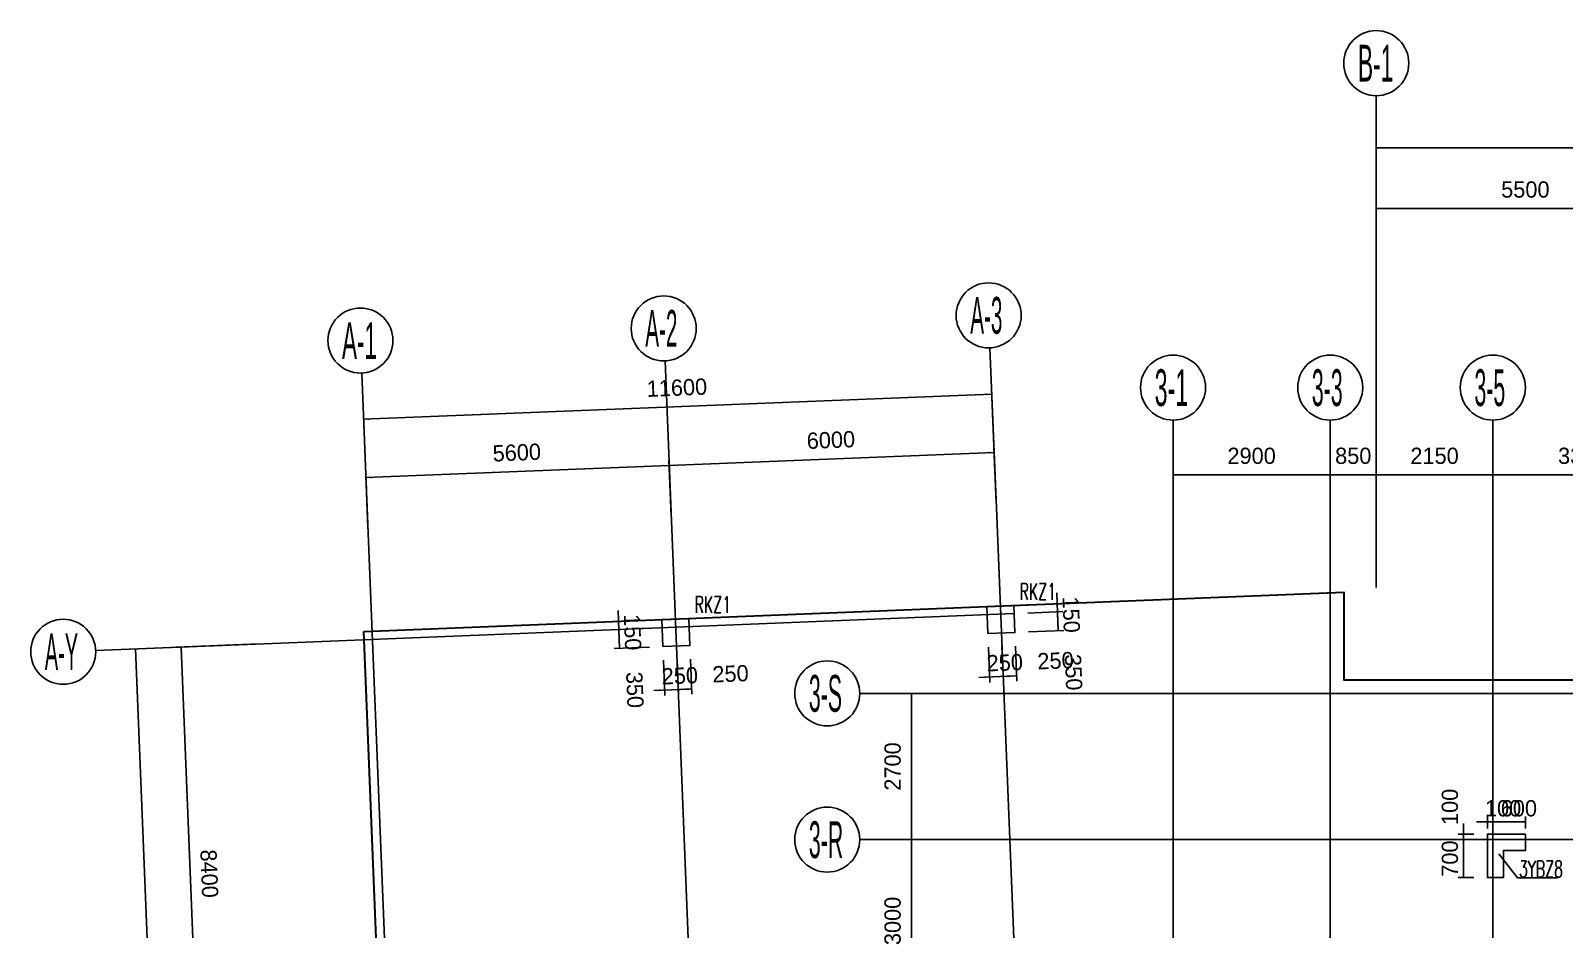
# Model space of a CAD drawing. Extents: x 19107 to 699106, y -67310 to 245688.
# Drawn here: x 470033 to 498327, y 226933 to 243519 of the extents above; entities that cross this region are included whole.
import ezdxf

# ---------------------------------------------------------------- set-up
doc = ezdxf.new("R2010")
doc.units = 0
doc.header["$LTSCALE"] = 100
doc.header["$MEASUREMENT"] = 0
for name, color, linetype in [('DIM', 3, 'Continuous'), ('DOTE', 253, 'Continuous'), ('L-AXIS', 3, 'Continuous'), ('Q-dote', 253, 'Continuous'), ('wall-主楼', 2, 'Continuous'), ('小尺寸', 4, 'Continuous')]:
    doc.layers.add(name, color=color, linetype=linetype)
doc.layers.add('Select Column Frame Line', color=7, linetype='Continuous', lineweight=0)
doc.layers.add('Select Column Frame Position', color=7, linetype='Continuous', lineweight=0)
doc.styles.get("Standard").update_dxf_attribs({"font": 'standard'})
doc.styles.add('汉字', font='汉字')
doc.dimstyles.get("Standard").update_dxf_attribs({"dimtxt": 300, "dimasz": 100, "dimexe": 100, "dimexo": 250, "dimgap": 100, "dimtad": 0, "dimtoh": 1, "dimdec": 0, "dimdsep": 46, "dimcen": 0.09, "dimclrt": 7, "dimadec": 0, "dimazin": 0, "dimtfac": 1, "dimtdec": 4, "dimtofl": 0, "dimtmove": 0, "dimatfit": 3, "dimfxl": 1, "dimtolj": 1, "dimtzin": 0, "dimarcsym": 0})

# ---------------------------------------------------------------- blocks, each defined once
blk = doc.blocks.new('*D4061')
at = {"layer": 'L-AXIS', "color": 0, "linetype": 'ByBlock', "lineweight": -2}
for p, q in [((494858, 239398), (494858, 241456)), ((494858, 241356), (656958, 241356)), ((656958, 239398), (656958, 241456))]:
    blk.add_line(p, q, dxfattribs=at)
for points in [[(494858, 241356), (494958, 241372), (494958, 241339)], [(656958, 241356), (656858, 241339), (656858, 241372)]]:
    blk.add_solid(points, dxfattribs=at)
at = {"layer": 'L-AXIS', "color": 7, "linetype": 'Continuous', "lineweight": -2, "insert": (548151, 241706), "char_height": 300, "width": 1106.67, "attachment_point": 5, "style": '汉字'}
blk.add_mtext('162100', dxfattribs=at)
blk = doc.blocks.new('*D2053')
at = {"layer": 'L-AXIS', "color": 0, "linetype": 'ByBlock', "lineweight": -2}
for p, q in [((474241, 232201), (471867, 232105)), ((478441, 70839), (471967, 232109)), ((480715, 70931), (478341, 70835))]:
    blk.add_line(p, q, dxfattribs=at)
for points in [[(471967, 232109), (471988, 232010), (471954, 232009)], [(478441, 70839), (478420, 70939), (478453, 70940)]]:
    blk.add_solid(points, dxfattribs=at)
at = {"layer": 'L-AXIS', "color": 7, "linetype": 'Continuous', "lineweight": -2, "insert": (475554, 151488), "char_height": 300, "width": 1111.67, "attachment_point": 5, "rotation": 272.2988, "style": '汉字'}
blk.add_mtext('161400', dxfattribs=at)
blk = doc.blocks.new('*D1293')
at = {"layer": 'L-AXIS', "color": 0, "linetype": 'ByBlock', "lineweight": -2}
for p, q in [((476217, 235269), (481813, 235493)), ((481850, 234567), (481809, 235593)), ((476255, 234343), (476213, 235369))]:
    blk.add_line(p, q, dxfattribs=at)
for points in [[(481813, 235493), (481714, 235473), (481712, 235506)], [(476217, 235269), (476317, 235289), (476318, 235256)]]:
    blk.add_solid(points, dxfattribs=at)
at = {"layer": 'L-AXIS', "color": 7, "linetype": 'Continuous', "lineweight": -2, "insert": (479001, 235731), "char_height": 300, "width": 775, "attachment_point": 5, "rotation": 2.2988, "style": '汉字'}
blk.add_mtext('5600', dxfattribs=at)
blk = doc.blocks.new('*D1619')
at = {"layer": 'L-AXIS', "color": 0, "linetype": 'ByBlock', "lineweight": -2}
for p, q in [((487845, 234808), (487761, 236911)), ((476174, 236346), (487765, 236811)), ((476255, 234343), (476170, 236446))]:
    blk.add_line(p, q, dxfattribs=at)
for points in [[(487765, 236811), (487666, 236790), (487664, 236824)], [(476174, 236346), (476273, 236366), (476275, 236333)]]:
    blk.add_solid(points, dxfattribs=at)
at = {"layer": 'L-AXIS', "color": 7, "linetype": 'Continuous', "lineweight": -2, "insert": (481955, 236928), "char_height": 300, "width": 893.33, "attachment_point": 5, "rotation": 2.2988, "style": '汉字'}
blk.add_mtext('11600', dxfattribs=at)
blk = doc.blocks.new('_AXISO')
blk.add_circle((0, 0), 0.5)
blk = doc.blocks.new('*D5267')
at = {"layer": 'L-AXIS', "color": 0, "linetype": 'ByBlock', "lineweight": -2}
for p, q in [((474241, 232201), (472708, 232139)), ((472808, 232143), (473145, 223750)), ((474578, 223808), (473045, 223746))]:
    blk.add_line(p, q, dxfattribs=at)
for points in [[(472808, 232143), (472829, 232044), (472796, 232043)], [(473145, 223750), (473125, 223849), (473158, 223851)]]:
    blk.add_solid(points, dxfattribs=at)
at = {"layer": 'L-AXIS', "color": 7, "linetype": 'Continuous', "lineweight": -2, "insert": (473327, 227961), "char_height": 300, "width": 785, "attachment_point": 5, "rotation": 272.2988, "style": '汉字'}
blk.add_mtext('8400', dxfattribs=at)
blk = doc.blocks.new('*D299')
at = {"layer": 'L-AXIS', "color": 0, "linetype": 'ByBlock', "lineweight": -2}
for p, q in [((491108, 234615), (491108, 235420)), ((494008, 234615), (494008, 235420)), ((491108, 235320), (494008, 235320))]:
    blk.add_line(p, q, dxfattribs=at)
for points in [[(491108, 235320), (491208, 235336), (491208, 235303)], [(494008, 235320), (493908, 235303), (493908, 235336)]]:
    blk.add_solid(points, dxfattribs=at)
at = {"layer": 'L-AXIS', "color": 7, "linetype": 'Continuous', "lineweight": -2, "insert": (492558, 235670), "char_height": 300, "width": 775, "attachment_point": 5, "style": '汉字'}
blk.add_mtext('2900', dxfattribs=at)
blk = doc.blocks.new('*D2370')
at = {"layer": 'L-AXIS', "color": 0, "linetype": 'ByBlock', "lineweight": -2}
for p, q in [((481813, 235493), (487808, 235734)), ((487845, 234808), (487804, 235834)), ((481850, 234567), (481809, 235593))]:
    blk.add_line(p, q, dxfattribs=at)
for points in [[(487808, 235734), (487709, 235713), (487708, 235747)], [(481813, 235493), (481912, 235514), (481914, 235481)]]:
    blk.add_solid(points, dxfattribs=at)
at = {"layer": 'L-AXIS', "color": 7, "linetype": 'Continuous', "lineweight": -2, "insert": (484796, 235963), "char_height": 300, "width": 770, "attachment_point": 5, "rotation": 2.2988, "style": '汉字'}
blk.add_mtext('6000', dxfattribs=at)
blk = doc.blocks.new('*D2684')
at = {"layer": 'L-AXIS', "color": 0, "linetype": 'ByBlock', "lineweight": -2}
for p, q in [((487157, 231288), (486186, 231288)), ((486286, 231288), (486286, 228588)), ((487157, 228588), (486186, 228588))]:
    blk.add_line(p, q, dxfattribs=at)
for points in [[(486286, 231288), (486303, 231188), (486269, 231188)], [(486286, 228588), (486269, 228688), (486303, 228688)]]:
    blk.add_solid(points, dxfattribs=at)
at = {"layer": 'L-AXIS', "color": 7, "linetype": 'Continuous', "lineweight": -2, "insert": (485936, 229938), "char_height": 300, "width": 780, "attachment_point": 5, "rotation": 90, "style": '汉字'}
blk.add_mtext('2700', dxfattribs=at)
blk = doc.blocks.new('*D1052')
at = {"layer": 'L-AXIS', "color": 0, "linetype": 'ByBlock', "lineweight": -2}
for p, q in [((487157, 228588), (486186, 228588)), ((486286, 228588), (486286, 225588)), ((487157, 225588), (486186, 225588))]:
    blk.add_line(p, q, dxfattribs=at)
for points in [[(486286, 228588), (486303, 228488), (486269, 228488)], [(486286, 225588), (486269, 225688), (486303, 225688)]]:
    blk.add_solid(points, dxfattribs=at)
at = {"layer": 'L-AXIS', "color": 7, "linetype": 'Continuous', "lineweight": -2, "insert": (485936, 227088), "char_height": 300, "width": 780, "attachment_point": 5, "rotation": 90, "style": '汉字'}
blk.add_mtext('3000', dxfattribs=at)
blk = doc.blocks.new('*D385')
at = {"layer": 'L-AXIS', "color": 0, "linetype": 'ByBlock', "lineweight": -2}
for p, q in [((497008, 234615), (497008, 235420)), ((500308, 234615), (500308, 235420)), ((497008, 235320), (500308, 235320))]:
    blk.add_line(p, q, dxfattribs=at)
for points in [[(497008, 235320), (497108, 235336), (497108, 235303)], [(500308, 235320), (500208, 235303), (500208, 235336)]]:
    blk.add_solid(points, dxfattribs=at)
at = {"layer": 'L-AXIS', "color": 7, "linetype": 'Continuous', "lineweight": -2, "insert": (498658, 235670), "char_height": 300, "width": 780, "attachment_point": 5, "style": '汉字'}
blk.add_mtext('3300', dxfattribs=at)
blk = doc.blocks.new('*D721')
at = {"layer": 'L-AXIS', "color": 0, "linetype": 'ByBlock', "lineweight": -2}
for p, q in [((494858, 234615), (494858, 235420)), ((497008, 234615), (497008, 235420)), ((494858, 235320), (497008, 235320))]:
    blk.add_line(p, q, dxfattribs=at)
for points in [[(494858, 235320), (494958, 235336), (494958, 235303)], [(497008, 235320), (496908, 235303), (496908, 235336)]]:
    blk.add_solid(points, dxfattribs=at)
at = {"layer": 'L-AXIS', "color": 7, "linetype": 'Continuous', "lineweight": -2, "insert": (495933, 235670), "char_height": 300, "width": 775, "attachment_point": 5, "style": '汉字'}
blk.add_mtext('2150', dxfattribs=at)
blk = doc.blocks.new('*D3691')
at = {"layer": 'L-AXIS', "color": 0, "linetype": 'ByBlock', "lineweight": -2}
for p, q in [((494008, 234615), (494008, 235420)), ((494858, 234615), (494858, 235420)), ((494008, 235320), (494858, 235320))]:
    blk.add_line(p, q, dxfattribs=at)
for points in [[(494008, 235320), (494108, 235336), (494108, 235303)], [(494858, 235320), (494758, 235303), (494758, 235336)]]:
    blk.add_solid(points, dxfattribs=at)
at = {"layer": 'L-AXIS', "color": 7, "linetype": 'Continuous', "lineweight": -2, "insert": (494433, 235670), "char_height": 300, "width": 566.67, "attachment_point": 5, "style": '汉字'}
blk.add_mtext('850', dxfattribs=at)
blk = doc.blocks.new('*D2699')
at = {"layer": 'L-AXIS', "color": 0, "linetype": 'ByBlock', "lineweight": -2}
for p, q in [((494858, 239163), (494858, 240335)), ((494858, 240235), (500358, 240235)), ((500358, 239163), (500358, 240335))]:
    blk.add_line(p, q, dxfattribs=at)
for points in [[(494858, 240235), (494958, 240251), (494958, 240218)], [(500358, 240235), (500258, 240218), (500258, 240251)]]:
    blk.add_solid(points, dxfattribs=at)
at = {"layer": 'L-AXIS', "color": 7, "linetype": 'Continuous', "lineweight": -2, "insert": (497608, 240585), "char_height": 300, "width": 780, "attachment_point": 5, "style": '汉字'}
blk.add_mtext('5500', dxfattribs=at)
blk = doc.blocks.new('*D4673')
at = {"layer": '小尺寸', "color": 0, "linetype": 'ByBlock', "lineweight": -2}
for p, q in [((496708, 228915), (497208, 228915)), ((496908, 228795), (496908, 229015)), ((497008, 228795), (497008, 229015))]:
    blk.add_line(p, q, dxfattribs=at)
for points in [[(496908, 228915), (496808, 228899), (496808, 228932)], [(497008, 228915), (497108, 228932), (497108, 228899)]]:
    blk.add_solid(points, dxfattribs=at)
at = {"layer": '小尺寸', "color": 7, "linetype": 'Continuous', "lineweight": -2, "insert": (497197, 229165), "char_height": 300, "width": 476.67, "attachment_point": 5, "rotation": 359.9999, "style": '汉字'}
blk.add_mtext('100', dxfattribs=at)
blk = doc.blocks.new('*D653')
at = {"layer": '小尺寸', "color": 0, "linetype": 'ByBlock', "lineweight": -2}
for p, q in [((497008, 228795), (497008, 229015)), ((497008, 228915), (497608, 228915)), ((497608, 228795), (497608, 229015))]:
    blk.add_line(p, q, dxfattribs=at)
for points in [[(497008, 228915), (497108, 228932), (497108, 228899)], [(497608, 228915), (497508, 228899), (497508, 228932)]]:
    blk.add_solid(points, dxfattribs=at)
at = {"layer": '小尺寸', "color": 7, "linetype": 'Continuous', "lineweight": -2, "insert": (497489, 229165), "char_height": 300, "width": 556.67, "attachment_point": 5, "rotation": 359.9999, "style": '汉字'}
blk.add_mtext('600', dxfattribs=at)
blk = doc.blocks.new('*D4999')
at = {"layer": '小尺寸', "color": 0, "linetype": 'ByBlock', "lineweight": -2}
for p, q in [((496658, 228688), (496367, 228688)), ((496467, 228888), (496467, 228388)), ((496658, 228588), (496367, 228588))]:
    blk.add_line(p, q, dxfattribs=at)
for points in [[(496467, 228688), (496451, 228788), (496484, 228788)], [(496467, 228588), (496484, 228488), (496451, 228488)]]:
    blk.add_solid(points, dxfattribs=at)
at = {"layer": '小尺寸', "color": 7, "linetype": 'Continuous', "lineweight": -2, "insert": (496217, 229193), "char_height": 300, "width": 476.67, "attachment_point": 5, "rotation": 90, "style": '汉字'}
blk.add_mtext('100', dxfattribs=at)
blk = doc.blocks.new('*D993')
at = {"layer": '小尺寸', "color": 0, "linetype": 'ByBlock', "lineweight": -2}
for p, q in [((496658, 228588), (496367, 228588)), ((496467, 228588), (496467, 227888)), ((496658, 227888), (496367, 227888))]:
    blk.add_line(p, q, dxfattribs=at)
for points in [[(496467, 228588), (496484, 228488), (496451, 228488)], [(496467, 227888), (496451, 227988), (496484, 227988)]]:
    blk.add_solid(points, dxfattribs=at)
at = {"layer": '小尺寸', "color": 7, "linetype": 'Continuous', "lineweight": -2, "insert": (496217, 228238), "char_height": 300, "width": 566.67, "attachment_point": 5, "rotation": 90, "style": '汉字'}
blk.add_mtext('700', dxfattribs=at)
blk = doc.blocks.new('*D163')
at = {"layer": 'DIM', "color": 0, "linetype": 'ByBlock', "lineweight": -2}
for p, q in [((487702, 232141), (487728, 231491)), ((487952, 232151), (487978, 231501)), ((487524, 231583), (488174, 231609))]:
    blk.add_line(p, q, dxfattribs=at)
for points in [[(487724, 231591), (487625, 231570), (487624, 231604)], [(487974, 231601), (488073, 231622), (488075, 231588)]]:
    blk.add_solid(points, dxfattribs=at)
at = {"layer": 'DIM', "color": 7, "linetype": 'Continuous', "lineweight": -2, "insert": (488004, 231853), "char_height": 300, "width": 566.67, "attachment_point": 5, "rotation": 2.2988, "style": '汉字'}
blk.add_mtext('250', dxfattribs=at)
blk = doc.blocks.new('*D3168')
at = {"layer": 'DIM', "color": 0, "linetype": 'ByBlock', "lineweight": -2}
for p, q in [((487952, 232151), (487978, 231501)), ((488202, 232161), (488228, 231511)), ((487974, 231601), (488224, 231611))]:
    blk.add_line(p, q, dxfattribs=at)
for points in [[(487974, 231601), (488073, 231622), (488075, 231588)], [(488224, 231611), (488125, 231590), (488123, 231624)]]:
    blk.add_solid(points, dxfattribs=at)
at = {"layer": 'DIM', "color": 7, "linetype": 'Continuous', "lineweight": -2, "insert": (488940, 231890), "char_height": 300, "width": 566.67, "attachment_point": 5, "rotation": 2.2988, "style": '汉字'}
blk.add_mtext('250', dxfattribs=at)
blk = doc.blocks.new('*D3485')
at = {"layer": 'DIM', "color": 0, "linetype": 'ByBlock', "lineweight": -2}
for p, q in [((488427, 232770), (489077, 232796)), ((488991, 232443), (488977, 232792)), ((488442, 232421), (489091, 232447))]:
    blk.add_line(p, q, dxfattribs=at)
for points in [[(488977, 232792), (488998, 232693), (488964, 232692)], [(488991, 232443), (488970, 232542), (489004, 232543)]]:
    blk.add_solid(points, dxfattribs=at)
at = {"layer": 'DIM', "color": 7, "linetype": 'Continuous', "lineweight": -2, "insert": (489272, 231677), "char_height": 300, "width": 566.67, "attachment_point": 5, "rotation": 272.2988, "style": '汉字'}
blk.add_mtext('350', dxfattribs=at)
blk = doc.blocks.new('*D3863')
at = {"layer": 'DIM', "color": 0, "linetype": 'ByBlock', "lineweight": -2}
for p, q in [((488421, 232920), (489071, 232946)), ((488985, 232592), (488963, 233142)), ((488427, 232770), (489077, 232796))]:
    blk.add_line(p, q, dxfattribs=at)
for points in [[(488971, 232942), (488950, 233041), (488984, 233043)], [(488977, 232792), (488998, 232693), (488964, 232692)]]:
    blk.add_solid(points, dxfattribs=at)
at = {"layer": 'DIM', "color": 7, "linetype": 'Continuous', "lineweight": -2, "insert": (489229, 232741), "char_height": 300, "width": 476.67, "attachment_point": 5, "rotation": 272.2988, "style": '汉字'}
blk.add_mtext('150', dxfattribs=at)
blk = doc.blocks.new('*D4177')
at = {"layer": 'DIM', "color": 0, "linetype": 'ByBlock', "lineweight": -2}
for p, q in [((481427, 232639), (480778, 232613)), ((480870, 232817), (480892, 232268)), ((481433, 232489), (480784, 232463))]:
    blk.add_line(p, q, dxfattribs=at)
for points in [[(480878, 232617), (480857, 232717), (480890, 232718)], [(480884, 232467), (480904, 232368), (480871, 232367)]]:
    blk.add_solid(points, dxfattribs=at)
at = {"layer": 'DIM', "color": 7, "linetype": 'Continuous', "lineweight": -2, "insert": (481136, 232416), "char_height": 300, "width": 476.67, "attachment_point": 5, "rotation": 272.2988, "style": '汉字'}
blk.add_mtext('150', dxfattribs=at)
blk = doc.blocks.new('*D1909')
at = {"layer": 'DIM', "color": 0, "linetype": 'ByBlock', "lineweight": -2}
for p, q in [((481433, 232489), (480784, 232463)), ((480884, 232467), (480898, 232118)), ((481447, 232140), (480798, 232114))]:
    blk.add_line(p, q, dxfattribs=at)
for points in [[(480884, 232467), (480904, 232368), (480871, 232367)], [(480898, 232118), (480877, 232217), (480910, 232218)]]:
    blk.add_solid(points, dxfattribs=at)
at = {"layer": 'DIM', "color": 7, "linetype": 'Continuous', "lineweight": -2, "insert": (481179, 231352), "char_height": 300, "width": 566.67, "attachment_point": 5, "rotation": 272.2988, "style": '汉字'}
blk.add_mtext('350', dxfattribs=at)
blk = doc.blocks.new('*D2229')
at = {"layer": 'DIM', "color": 0, "linetype": 'ByBlock', "lineweight": -2}
for p, q in [((481707, 231900), (481733, 231251)), ((481957, 231910), (481983, 231261)), ((481529, 231342), (482179, 231368))]:
    blk.add_line(p, q, dxfattribs=at)
for points in [[(481729, 231350), (481630, 231330), (481628, 231363)], [(481979, 231360), (482078, 231381), (482079, 231348)]]:
    blk.add_solid(points, dxfattribs=at)
at = {"layer": 'DIM', "color": 7, "linetype": 'Continuous', "lineweight": -2, "insert": (482009, 231612), "char_height": 300, "width": 566.67, "attachment_point": 5, "rotation": 2.2988, "style": '汉字'}
blk.add_mtext('250', dxfattribs=at)
blk = doc.blocks.new('*D2575')
at = {"layer": 'DIM', "color": 0, "linetype": 'ByBlock', "lineweight": -2}
for p, q in [((481957, 231910), (481983, 231261)), ((482207, 231920), (482233, 231271)), ((481979, 231360), (482229, 231370))]:
    blk.add_line(p, q, dxfattribs=at)
for points in [[(481979, 231360), (482078, 231381), (482079, 231348)], [(482229, 231370), (482129, 231350), (482128, 231383)]]:
    blk.add_solid(points, dxfattribs=at)
at = {"layer": 'DIM', "color": 7, "linetype": 'Continuous', "lineweight": -2, "insert": (482944, 231649), "char_height": 300, "width": 566.67, "attachment_point": 5, "rotation": 2.2988, "style": '汉字'}
blk.add_mtext('250', dxfattribs=at)
blk = doc.blocks.new('1')
at = {"layer": 'DOTE'}
for p, q in [((468509, 599743), (458615, 590271)), ((458698, 592855), (587451, 458371))]:
    blk.add_line(p, q, dxfattribs=at)
blk = doc.blocks.new('后浇带现场')
at = {"layer": 'DOTE'}
blk.add_line((671176, 759802), (657490, 759253), dxfattribs=at)
at = {"layer": 'Q-dote'}
blk.add_line((659263, 761135), (666731, 575100), dxfattribs=at)
at = {"color": 1, "lineweight": 30, "rotation": 318.5460777723208}
blk.add_blockref('1', (-77006, 620463), dxfattribs=at)

msp = doc.modelspace()

# ---------------------------------------------------------------- linework, layer by layer
at = {"color": 6, "lineweight": 30}
msp.add_lwpolyline([(476181.3, 232428.8), (494258.1, 233154.4), (494258.1, 231537.9), (540808.1, 231537.9), (540808.1, 232387.9), (590208.1, 232387.9), (590208.1, 232187.9), (593108.1, 232187.9), (593108.1, 230737.9), (608058.1, 230737.9), (608058.1, 231687.9), (648158.1, 231687.9), (648158.1, 230737.9), (657058.1, 230737.9), (657158.1, 196187.9), (658248.2, 196187.9), (663075.9, 83077.9), (659946, 47787.8), (654318.1, 48286.9), (653832.2, 42808.4), (496133.5, 56794.9), (482757.4, 68610.1), (476181.3, 232428.8)], dxfattribs=at)
at = {"layer": 'DOTE'}
for p, q in [((494858.1, 238913.1), (494858.1, 233243.6)), ((481860.1, 234317.6), (489328.1, 48282.5)), ((495323.3, 48523.1), (487855.3, 234558.3)), ((491108.1, 234364.9), (491108.1, 212028.2)), ((494008.1, 234364.9), (494008.1, 222587.9)), ((497008.1, 234364.9), (497008.1, 222587.9)), ((476264.6, 234093), (483732.6, 48057.9)), ((488177.7, 232760.2), (474491.3, 232210.8)), ((487407, 231287.9), (540908.1, 231287.9)), ((519508.1, 228587.9), (487407, 228587.9))]:
    msp.add_line(p, q, dxfattribs=at)
at = {"layer": 'L-AXIS'}
for p, q in [((494858.1, 242318.6), (494858.1, 238913.1)), ((481735.4, 237424.2), (481860.1, 234317.6)), ((487730.6, 237664.9), (487855.3, 234558.3)), ((476139.9, 237199.6), (476264.6, 234093)), ((491108.1, 236330.4), (491108.1, 234364.9)), ((494008.1, 236330.4), (494008.1, 234364.9)), ((497008.1, 236330.4), (497008.1, 234364.9)), ((471232.1, 232080), (474491.3, 232210.8)), ((485328.7, 231287.9), (487407, 231287.9)), ((485328.7, 228587.9), (487407, 228587.9))]:
    msp.add_line(p, q, dxfattribs=at)
at = {"layer": 'Select Column Frame Line', "color": 200, "linetype": 'Continuous', "lineweight": -3}
for q in [(497119, 228326.5), (498199.8, 227881.4)]:
    msp.add_line((497466.2, 227881.4), q, dxfattribs=at)
at = {"layer": 'Select Column Frame Position', "color": 7, "linetype": 'Continuous', "lineweight": -3}
for points in [[(487692.1, 232390.4), (488191.7, 232410.5), (488171.7, 232910.1), (487672.1, 232890), (487692.1, 232390.4)], [(481696.9, 232149.8), (482196.5, 232169.8), (482176.5, 232669.4), (481676.9, 232649.4), (481696.9, 232149.8)]]:
    msp.add_lwpolyline(points, dxfattribs=at)
at = {"layer": 'Select Column Frame Position', "color": 235, "linetype": 'Continuous', "lineweight": -3}
msp.add_lwpolyline([(496908.1, 228687.8), (496908.1, 227887.7), (497208.1, 227887.7), (497208.1, 228387.6), (497608, 228387.6), (497608.1, 228687.6), (496908.1, 228687.8)], dxfattribs=at)
at = {"layer": 'wall-主楼'}
msp.add_lwpolyline([(496908.1, 227887.9), (496908.1, 228687.9), (497608.1, 228687.9), (497608.1, 228387.9), (497208.1, 228387.9), (497208.1, 227887.9)], close=True, dxfattribs=at)

# ---------------------------------------------------------------- block references
at = {"color": 3, "lineweight": 30}
msp.add_blockref('后浇带现场', (-182998.7, -527042.1), dxfattribs=at)
at = {"layer": 'L-AXIS'}
ref = msp.add_blockref('_AXISO', (494858.1, 242918.6), dxfattribs=dict(at, xscale=1199.999999999997, yscale=1200, rotation=359.9996457873818))
ref.add_attrib('A', 'B-1', (494518.7, 242579.2), dxfattribs={"height": 678.82, "style": '汉字', "width": 0.464286})
ref = msp.add_blockref('_AXISO', (487706.5, 238264.4), dxfattribs=dict(at, xscale=1199.999999999997, yscale=1200, rotation=359.999645787379))
ref.add_attrib('A', 'A-3', (487367.1, 237925), dxfattribs={"height": 678.82, "style": '汉字', "width": 0.419355})
ref = msp.add_blockref('_AXISO', (481711.4, 238023.7), dxfattribs=dict(at, xscale=1199.999999999997, yscale=1200, rotation=359.999645787379))
ref.add_attrib('A', 'A-2', (481371.9, 237684.3), dxfattribs={"height": 678.82, "style": '汉字', "width": 0.419355})
ref = msp.add_blockref('_AXISO', (476115.9, 237799.1), dxfattribs=dict(at, xscale=1199.999999999997, yscale=1200, rotation=359.999645787379))
ref.add_attrib('A', 'A-1', (475776.4, 237459.7), dxfattribs={"height": 678.82, "style": '汉字', "width": 0.45614})
ref = msp.add_blockref('_AXISO', (491108.1, 236930.4), dxfattribs=dict(at, xscale=1199.999999999997, yscale=1200, rotation=359.9996457873818))
ref.add_attrib('A', '3-1', (490768.7, 236591), dxfattribs={"height": 678.82, "style": '汉字', "width": 0.472727})
ref = msp.add_blockref('_AXISO', (494008.1, 236930.4), dxfattribs=dict(at, xscale=1199.999999999997, yscale=1200, rotation=359.9996457873818))
ref.add_attrib('A', '3-3', (493668.7, 236591), dxfattribs={"height": 678.82, "style": '汉字', "width": 0.433333})
ref = msp.add_blockref('_AXISO', (497008.1, 236930.4), dxfattribs=dict(at, xscale=1199.999999999997, yscale=1200, rotation=359.9996457873818))
ref.add_attrib('A', '3-5', (496668.7, 236591), dxfattribs={"height": 678.82, "style": '汉字', "width": 0.433333})
ref = msp.add_blockref('_AXISO', (470632.6, 232055.9), dxfattribs=dict(at, xscale=1199.999999999997, yscale=1200, rotation=359.999645787379))
ref.add_attrib('A', 'A-Y', (470293.2, 231716.5), dxfattribs={"height": 678.82, "style": '汉字', "width": 0.40625})
ref = msp.add_blockref('_AXISO', (484728.7, 231287.9), dxfattribs=dict(at, xscale=1199.999999999997, yscale=1200, rotation=359.9996457873818))
ref.add_attrib('A', '3-S', (484389.3, 230948.5), dxfattribs={"height": 678.82, "style": '汉字', "width": 0.433333})
ref = msp.add_blockref('_AXISO', (484728.7, 228587.9), dxfattribs=dict(at, xscale=1199.999999999997, yscale=1200, rotation=359.9996457873818))
ref.add_attrib('A', '3-R', (484389.3, 228248.5), dxfattribs={"height": 678.82, "style": '汉字', "width": 0.433333})

# ---------------------------------------------------------------- texts
at = {"color": 150, "linetype": 'Continuous', "lineweight": -3, "width": 0.7}
for p in [(488277.7, 233016.2), (482282.6, 232775.5)]:
    msp.add_text('RKZ1', height=300, dxfattribs=at).set_placement(p)
at = {"color": 200, "linetype": 'Continuous', "lineweight": -3, "width": 0.7}
msp.add_text('3YBZ8', height=300, dxfattribs=at).set_placement((497489.2, 227897.1))

# ---------------------------------------------------------------- dimensions: what is measured, and where the dimension line sits
at = {"layer": 'DIM', "color": 200}
for p1, p2, picture, middle in [((488177.7, 232760.2), (488171.7, 232910.1), '*D3863', (489212.7, 233154)), ((481676.9, 232649.4), (481682.9, 232499.5), '*D4177', (481119.2, 232829.1)), ((488191.7, 232410.5), (488177.7, 232760.2), '*D3485', (489249.6, 232234.7)), ((481682.9, 232499.5), (481696.9, 232149.8), '*D1909', (481156.1, 231909.8)), ((487692.1, 232390.4), (487941.9, 232400.5), '*D163', (487496.3, 231832.1)), ((487941.9, 232400.5), (488191.7, 232410.5), '*D3168', (488431.7, 231869.7)), ((481696.9, 232149.8), (481946.7, 232159.8), '*D2229', (481501.1, 231591.5)), ((481946.7, 232159.8), (482196.5, 232169.8), '*D2575', (482436.5, 231629))]:
    dim = msp.add_aligned_dim(p1=p1, p2=p2, distance=-800, dimstyle='Standard', dxfattribs=at)
    dim.commit()
    dim.dimension.update_dxf_attribs({"geometry": picture, "text_midpoint": middle})
at = {"layer": 'L-AXIS'}
for base, p1, p2, picture, middle in [((656958.1, 241355.5), (494858.1, 239148.3), (656958.1, 239148.3), '*D4061', (548150.6, 241705.5)), ((500358.1, 240234.6), (494858.1, 238913.1), (500358.1, 238913.1), '*D2699', (497608.1, 240584.6)), ((494008.1, 235319.7), (491108.1, 234364.9), (494008.1, 234364.9), '*D299', (492558.1, 235669.7)), ((494858.1, 235319.7), (494008.1, 234364.9), (494858.1, 234364.9), '*D3691', (494433.1, 235669.7)), ((497008.1, 235319.7), (494858.1, 234364.9), (497008.1, 234364.9), '*D721', (495933.1, 235669.7)), ((500308.1, 235319.7), (497008.1, 234364.9), (500308.1, 234364.9), '*D385', (498658.1, 235669.7))]:
    dim = msp.add_linear_dim(base=base, p1=p1, p2=p2, dimstyle='Standard', dxfattribs=at)
    dim.commit()
    dim.dimension.update_dxf_attribs({"geometry": picture, "text_midpoint": middle})
for base, p1, p2, angle, picture, middle in [((487764.9, 236811), (476264.6, 234093), (487855.3, 234558.3), 2.29877, '*D1619', (481955.5, 236928.1)), ((487808.1, 235734.1), (481860.1, 234317.6), (487855.3, 234558.3), 2.29877, '*D2370', (484796.5, 235963.5)), ((481812.9, 235493.4), (476264.6, 234093), (481860.1, 234317.6), 2.29877, '*D1293', (479001.1, 235730.8)), ((471967, 232109.5), (480965.1, 70940.7), (474491.3, 232210.8), 92.29877, '*D2053', (475553.6, 151488.5)), ((473145.3, 223750), (474491.3, 232210.8), (474828.2, 223817.6), 92.29877, '*D5267', (473326.5, 227960.7)), ((486285.9, 228587.9), (487407, 231287.9), (487407, 228587.9), 90, '*D2684', (485935.9, 229937.9)), ((486285.9, 225587.9), (487407, 228587.9), (487407, 225587.9), 90, '*D1052', (485935.9, 227087.9))]:
    dim = msp.add_linear_dim(base=base, p1=p1, p2=p2, angle=angle, dimstyle='Standard', dxfattribs=at)
    dim.commit()
    dim.dimension.update_dxf_attribs({"geometry": picture, "text_midpoint": middle})
at = {"layer": '小尺寸'}
for p1, p2, distance, picture, middle in [((496908.1, 228687.8), (496908.1, 228587.8), -440.8, '*D4999', (496217.2, 228804.3)), ((496908.1, 228545.2), (497008.1, 228545.2), 370.1, '*D4673', (496808.7, 229165.3))]:
    dim = msp.add_aligned_dim(p1=p1, p2=p2, distance=distance, dimstyle='Standard', dxfattribs=at)
    dim.commit()
    dim.dimension.update_dxf_attribs({"geometry": picture, "text_midpoint": middle})
for base, p1, p2, angle, picture, middle in [((497608.1, 228915.3), (497008.1, 228545.2), (497608.1, 228545.1), 179.9999, '*D653', (497489.4, 229165.3)), ((496467.2, 227887.7), (496908.1, 228587.8), (496908.1, 227887.7), 90, '*D993', (496217.2, 228237.8))]:
    dim = msp.add_linear_dim(base=base, p1=p1, p2=p2, angle=angle, dimstyle='Standard', dxfattribs=at)
    dim.commit()
    dim.dimension.update_dxf_attribs({"geometry": picture, "text_midpoint": middle})

doc.saveas('drawing.dxf')
